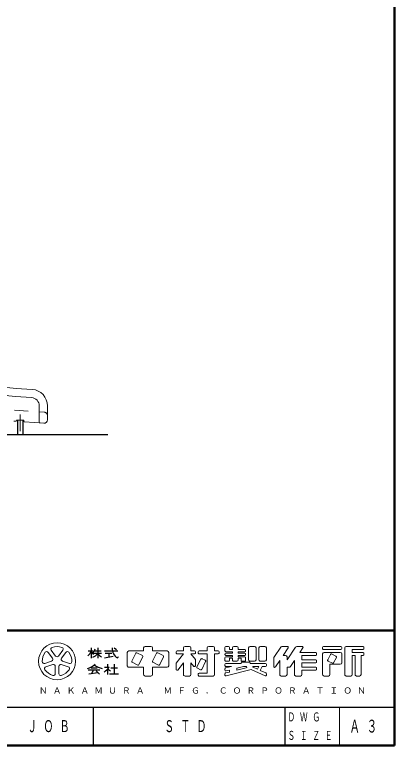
# Model space of a CAD drawing. Units: millimetres on the paper, scale 1:50. Extents: x -385 to 840, y 0 to 267.
# Drawn here: x 350.7 to 420, y 0 to 133.5 of the extents above; entities that cross this region are included whole.
import ezdxf

# ---------------------------------------------------------------- set-up
doc = ezdxf.new("R2010")
doc.units = ezdxf.units.MM
doc.linetypes.add('USER1', pattern=[4.5, 2.5, -2])
doc.linetypes.add('USER2', pattern=[6, 3, -1, 1, -1])
doc.layers.add('1_50', color=7, linetype='Continuous', lineweight=25)
doc.layers.add('LY_3', color=7, linetype='Continuous', lineweight=13)
doc.layers.add('LY_4', color=7, linetype='Continuous')
doc.styles.add('ＭＳ ゴシック', font='')
doc.styles.get('ＭＳ ゴシック').set_extended_font_data('MS Gothic')

msp = doc.modelspace()

# ---------------------------------------------------------------- linework, layer by layer
at = {"layer": '1_50', "lineweight": 13}
for p, q in [((350.962, 65.227), (353.892, 65.022)), ((350.857, 63.731), (353.787, 63.526)), ((355.183, 62.029), (355.183, 59.104)), ((356.683, 62.029), (356.683, 59.456)), ((350.543, 59.242), (350.918, 59.215)), ((350.983, 59.317), (350.983, 59.275)), ((351.083, 59.417), (352.283, 59.417)), ((352.383, 59.317), (352.383, 59.206)), ((352.476, 59.106), (356.041, 58.857))]:
    msp.add_line(p, q, dxfattribs=at)
at = {"layer": '1_50', "linetype": 'USER1', "lineweight": 13}
msp.add_line((350.683, 61.237), (356.124, 60.856), dxfattribs=at)
at = {"layer": '1_50', "linetype": 'USER2', "lineweight": 13}
msp.add_line((351.683, 60.417), (351.683, 56.817), dxfattribs=at)
at = {"layer": '1_50', "color": 131}
for p, q in [((351.183, 59.417), (351.183, 56.817)), ((352.183, 59.417), (352.183, 56.817))]:
    msp.add_line(p, q, dxfattribs=at)
at = {"layer": '1_50'}
msp.add_line((232.284, 56.817), (367.667, 56.817), dxfattribs=at)
at = {"layer": '1_50', "lineweight": 13}
for centre, radius, start, end in [((352.078, 81.188), 16, 233.71473, 266), ((352.078, 81.188), 17.5, 233.71473, 266), ((353.683, 62.029), 3, 0, 86), ((353.683, 62.029), 1.5, 0, 86), ((350.923, 59.275), 0.06, 266, 0), ((351.083, 59.317), 0.1, 90, 180), ((352.283, 59.317), 0.1, 0, 90), ((352.483, 59.206), 0.1, 180, 266), ((355.383, 59.104), 0.2, 180, 266), ((356.083, 59.456), 0.6, 266, 0)]:
    msp.add_arc(centre, radius, start, end, dxfattribs=at)
at = {"layer": '1_50', "linetype": 'USER1', "lineweight": 13}
msp.add_arc((356.083, 60.258), 0.6, 0, 86, dxfattribs=at)
at = {"layer": 'LY_3', "lineweight": 50}
for p, q in [((420, 0), (420, 267)), ((35, 21), (420, 21)), ((35, 0), (420, 0))]:
    msp.add_line(p, q, dxfattribs=at)
at = {"layer": 'LY_3'}
for p, q in [((357.371, 17.393), (358.156, 16.313)), ((358.702, 16.313), (359.487, 17.393)), ((374.224, 17.793), (374.224, 17.253)), ((374.494, 18.063), (375.574, 18.063)), ((375.844, 17.793), (375.844, 17.253)), ((381.514, 17.793), (381.514, 17.253)), ((381.784, 18.063), (382.594, 18.063)), ((382.864, 17.793), (382.864, 17.253)), ((385.834, 17.793), (385.834, 17.253)), ((386.104, 18.063), (386.914, 18.063)), ((387.184, 17.793), (387.184, 17.253)), ((389.074, 17.901), (389.074, 17.28)), ((389.236, 18.063), (389.722, 18.063)), ((389.884, 17.901), (389.884, 17.523)), ((389.884, 17.523), (390.424, 17.523)), ((390.424, 17.793), (390.424, 17.523)), ((391.234, 18.063), (390.694, 18.063)), ((391.504, 17.793), (391.504, 17.523)), ((391.504, 17.523), (392.692, 17.523)), ((392.854, 17.361), (392.854, 17.28)), ((393.394, 17.793), (393.394, 15.633)), ((393.664, 18.063), (394.474, 18.063)), ((394.744, 17.793), (394.744, 15.633)), ((395.284, 17.793), (395.284, 15.633)), ((395.554, 18.063), (396.364, 18.063)), ((396.634, 17.793), (396.634, 15.633)), ((398.12, 16.242), (399.254, 17.943)), ((399.479, 18.063), (400.471, 18.063)), ((399.694, 16.443), (400.606, 17.811)), ((400.414, 15.633), (401.954, 17.943)), ((402.179, 18.063), (403.171, 18.063)), ((402.754, 16.983), (403.306, 17.811)), ((406.894, 17.901), (406.894, 17.685)), ((407.056, 18.063), (410.242, 18.063)), ((407.056, 17.523), (410.242, 17.523)), ((410.404, 17.901), (410.404, 17.685)), ((410.944, 17.793), (410.944, 12.933)), ((411.214, 18.063), (414.292, 18.063)), ((412.294, 17.523), (412.294, 16.983)), ((412.294, 17.523), (414.292, 17.523)), ((414.454, 17.901), (414.454, 17.685)), ((357.61, 15.917), (356.825, 16.997)), ((360.033, 16.997), (359.248, 15.917)), ((371.254, 16.983), (371.254, 14.553)), ((371.524, 17.253), (374.224, 17.253)), ((372.802, 16.838), (372.082, 15.4)), ((374.025, 16.408), (373.019, 16.911)), ((373.378, 14.752), (374.098, 16.19)), ((375.844, 17.253), (378.544, 17.253)), ((376.582, 16.838), (375.862, 15.4)), ((377.805, 16.408), (376.799, 16.911)), ((377.158, 14.752), (377.878, 16.19)), ((378.814, 16.983), (378.814, 14.553)), ((380.164, 17.091), (380.164, 16.875)), ((381.514, 16.713), (380.164, 15.026)), ((380.326, 17.253), (381.514, 17.253)), ((380.326, 16.713), (381.514, 16.713)), ((382.864, 17.253), (383.512, 17.253)), ((382.864, 16.713), (383.674, 15.701)), ((382.864, 16.713), (383.512, 16.713)), ((383.674, 17.091), (383.674, 16.875)), ((384.214, 17.091), (384.214, 16.875)), ((384.376, 17.253), (385.834, 17.253)), ((384.376, 16.713), (385.834, 16.713)), ((385.834, 16.713), (385.834, 13.203)), ((387.184, 17.253), (387.832, 17.253)), ((387.184, 16.713), (387.184, 12.933)), ((387.184, 16.713), (387.832, 16.713)), ((387.994, 17.091), (387.994, 16.875)), ((389.074, 16.686), (389.074, 16.605)), ((389.236, 17.118), (390.424, 17.118)), ((389.236, 16.848), (390.424, 16.848)), ((389.236, 16.443), (390.424, 16.443)), ((389.236, 16.173), (390.424, 16.173)), ((390.424, 17.118), (390.424, 16.848)), ((390.424, 16.443), (390.424, 16.173)), ((391.504, 17.118), (392.692, 17.118)), ((391.504, 17.118), (391.504, 16.848)), ((391.504, 16.848), (392.692, 16.848)), ((391.504, 16.443), (392.692, 16.443)), ((391.504, 16.443), (391.504, 16.173)), ((391.504, 16.173), (392.692, 16.173)), ((392.854, 16.686), (392.854, 16.605)), ((399.694, 16.443), (400.144, 16.443)), ((400.414, 16.173), (400.414, 15.633)), ((402.754, 16.983), (405.652, 16.983)), ((403.114, 16.443), (405.652, 16.443)), ((403.114, 16.443), (403.114, 15.633)), ((405.814, 16.821), (405.814, 16.605)), ((406.894, 16.713), (406.894, 12.933)), ((407.164, 16.983), (410.134, 16.983)), ((408.334, 16.622), (407.83, 15.616)), ((408.551, 16.695), (409.341, 16.3)), ((409.414, 16.082), (408.91, 15.076)), ((410.404, 16.713), (410.404, 15.093)), ((412.294, 16.983), (414.292, 16.983)), ((412.294, 16.443), (412.834, 16.443)), ((412.294, 16.443), (412.294, 12.933)), ((412.834, 16.443), (412.834, 12.933)), ((413.914, 16.443), (414.292, 16.443)), ((413.914, 16.443), (413.914, 12.933)), ((414.454, 16.821), (414.454, 16.605)), ((356.172, 14.985), (357.441, 15.397)), ((357.65, 14.755), (356.38, 14.343)), ((360.478, 14.343), (359.208, 14.755)), ((359.417, 15.397), (360.687, 14.985)), ((372.155, 15.183), (373.161, 14.68)), ((375.935, 15.183), (376.941, 14.68)), ((380.164, 15.026), (380.164, 13.868)), ((381.514, 15.093), (380.453, 13.766)), ((381.514, 15.093), (381.514, 12.933)), ((382.864, 15.093), (383.386, 14.441)), ((382.864, 15.093), (382.864, 12.933)), ((383.674, 15.701), (383.674, 14.543)), ((384.682, 15.758), (383.962, 14.32)), ((385.546, 15.326), (384.826, 13.888)), ((384.899, 15.831), (385.473, 15.544)), ((389.074, 16.011), (389.074, 15.525)), ((389.074, 14.796), (389.074, 14.58)), ((389.236, 15.363), (389.722, 15.363)), ((389.236, 14.958), (392.044, 14.958)), ((389.884, 15.903), (390.424, 15.903)), ((389.884, 15.903), (389.884, 15.525)), ((390.424, 15.903), (390.424, 15.633)), ((390.694, 15.363), (391.234, 15.363)), ((391.504, 15.903), (391.504, 15.633)), ((391.504, 15.903), (392.044, 15.903)), ((392.044, 15.903), (392.044, 15.525)), ((392.044, 15.066), (392.044, 14.958)), ((392.206, 15.363), (392.692, 15.363)), ((392.206, 15.228), (393.502, 15.228)), ((392.854, 16.011), (392.854, 15.525)), ((393.664, 15.363), (394.474, 15.363)), ((393.664, 15.066), (393.664, 14.958)), ((393.664, 14.958), (396.472, 14.958)), ((395.554, 15.363), (396.364, 15.363)), ((396.634, 14.796), (396.634, 14.58)), ((397.984, 15.793), (397.984, 14.413)), ((398.281, 14.323), (399.064, 15.498)), ((399.064, 15.498), (399.064, 12.933)), ((401.034, 14.404), (401.764, 15.498)), ((401.764, 15.498), (401.764, 12.933)), ((403.114, 15.633), (405.652, 15.633)), ((403.114, 15.093), (403.114, 14.283)), ((403.114, 15.093), (405.652, 15.093)), ((405.814, 15.471), (405.814, 15.255)), ((407.903, 15.399), (408.693, 15.004)), ((408.244, 14.823), (408.244, 12.933)), ((408.244, 14.823), (410.134, 14.823)), ((358.092, 13.099), (358.092, 14.434)), ((358.767, 14.434), (358.767, 13.099)), ((371.524, 14.283), (374.224, 14.283)), ((374.224, 14.283), (374.224, 12.933)), ((375.844, 14.283), (378.544, 14.283)), ((375.844, 14.283), (375.844, 12.933)), ((384.035, 14.103), (384.609, 13.816)), ((389.074, 13.995), (389.074, 13.773)), ((390.26, 14.418), (389.197, 14.152)), ((389.884, 13.406), (389.197, 13.234)), ((389.236, 14.418), (390.26, 14.418)), ((393.85, 13.841), (389.275, 12.697)), ((389.884, 13.768), (389.275, 13.615)), ((389.884, 13.768), (389.884, 13.406)), ((392.487, 14.418), (391.234, 14.105)), ((392.977, 14.179), (391.234, 13.743)), ((391.234, 14.105), (391.234, 13.743)), ((392.487, 14.418), (392.947, 14.418)), ((393.85, 13.841), (396.406, 12.705)), ((394.229, 14.263), (395.032, 13.906)), ((394.262, 14.418), (395.288, 14.418)), ((395.032, 13.906), (395.288, 14.418)), ((395.526, 13.687), (395.892, 14.418)), ((395.526, 13.687), (396.538, 13.237)), ((395.892, 14.418), (396.472, 14.418)), ((400.414, 14.283), (400.81, 14.283)), ((400.414, 14.283), (400.414, 12.933)), ((403.114, 14.283), (405.652, 14.283)), ((403.114, 13.743), (403.114, 12.933)), ((403.114, 13.743), (405.652, 13.743)), ((405.814, 14.121), (405.814, 13.905)), ((374.494, 12.663), (375.574, 12.663)), ((381.784, 12.663), (382.594, 12.663)), ((384.214, 13.041), (384.214, 12.825)), ((384.376, 13.203), (385.834, 13.203)), ((384.376, 12.663), (386.914, 12.663)), ((389.074, 13.077), (389.074, 12.854)), ((396.634, 13.089), (396.634, 12.853)), ((399.334, 12.663), (400.144, 12.663)), ((402.034, 12.663), (402.844, 12.663)), ((407.164, 12.663), (407.974, 12.663)), ((411.214, 12.663), (412.024, 12.663)), ((413.104, 12.663), (413.644, 12.663)), ((410, 7), (410, 0))]:
    msp.add_line(p, q, dxfattribs=at)
at = {"layer": 'LY_3', "lineweight": 25}
for p, q in [((364.639, 17.793), (364.639, 15.903)), ((365.854, 17.793), (365.854, 15.903)), ((369.281, 17.467), (368.84, 17.761)), ((364.099, 17.253), (365.044, 17.253)), ((365.085, 16.848), (366.529, 16.848)), ((365.231, 17.253), (366.475, 17.253)), ((367.069, 17.253), (369.499, 17.253)), ((367.111, 16.02), (368.647, 16.327)), ((367.204, 16.848), (368.419, 16.848)), ((367.879, 16.848), (367.879, 16.173)), ((367.609, 14.823), (367.609, 14.283)), ((368.824, 14.823), (368.824, 13.068)), ((364.099, 13.784), (366.259, 13.784)), ((364.639, 14.148), (365.719, 14.148)), ((365.101, 13.784), (364.711, 13.136)), ((365.584, 13.607), (366.19, 13.001)), ((367.069, 14.283), (367.949, 14.283)), ((367.609, 13.91), (367.609, 12.933)), ((367.66, 13.96), (368.204, 13.646)), ((368.217, 14.148), (369.432, 14.148)), ((364.235, 13.067), (365.887, 13.304)), ((368.014, 13.068), (369.634, 13.068)), ((365, 7), (365, 0))]:
    msp.add_line(p, q, dxfattribs=at)
at = {"layer": 'LY_3', "color": 211, "lineweight": 25}
for p, q in [((177.5, 7), (420, 7)), ((400, 7), (400, 0))]:
    msp.add_line(p, q, dxfattribs=at)
at = {"layer": 'LY_3'}
msp.add_circle((358.429, 15.363), 3.375, dxfattribs=at)
for centre, radius, start, end in [((357.644, 17.592), 0.338, 109.39847, 215.99997), ((358.429, 15.363), 2.7, 70.60155, 109.39847), ((359.214, 17.592), 0.338, 324, 70.60155), ((374.494, 17.793), 0.27, 89.99998, 179.99996), ((375.574, 17.793), 0.27, 0, 89.99998), ((381.784, 17.793), 0.27, 89.99998, 179.99996), ((382.594, 17.793), 0.27, 0, 89.99998), ((386.104, 17.793), 0.27, 89.99998, 179.99996), ((386.914, 17.793), 0.27, 0, 89.99998), ((389.236, 17.901), 0.162, 89.99998, 179.99996), ((389.722, 17.901), 0.162, 0, 89.99998), ((390.694, 17.793), 0.27, 89.99998, 179.99996), ((391.234, 17.793), 0.27, 0, 89.99998), ((392.692, 17.361), 0.162, 0, 89.99998), ((393.664, 17.793), 0.27, 89.99998, 179.99996), ((394.474, 17.793), 0.27, 0, 89.99998), ((395.554, 17.793), 0.27, 89.99998, 179.99996), ((396.364, 17.793), 0.27, 0, 89.99998), ((399.479, 17.793), 0.27, 89.99998, 146.30984), ((400.471, 17.901), 0.162, 326.31015, 89.99998), ((402.179, 17.793), 0.27, 89.99998, 146.3098), ((403.171, 17.901), 0.162, 326.31003, 89.99998), ((407.056, 17.901), 0.162, 89.99998, 179.99996), ((407.056, 17.685), 0.162, 179.99998, 270.00002), ((410.242, 17.901), 0.162, 0, 89.99998), ((410.242, 17.685), 0.162, 270.00002, 0), ((411.214, 17.793), 0.27, 89.99998, 179.99996), ((414.292, 17.901), 0.162, 0, 89.99998), ((414.292, 17.685), 0.162, 270.00002, 0), ((358.429, 15.363), 2.7, 142.60154, 181.39846), ((356.552, 16.798), 0.338, 35.99999, 142.60154), ((358.429, 16.512), 0.338, 215.99998, 324), ((360.306, 16.798), 0.338, 37.39846, 143.99995), ((358.429, 15.363), 2.7, 358.60155, 37.39847), ((371.524, 16.983), 0.27, 89.99998, 179.99996), ((372.946, 16.766), 0.162, 63.43492, 153.43499), ((373.953, 16.263), 0.162, 333.4349, 63.43487), ((376.726, 16.766), 0.162, 63.43492, 153.43499), ((377.733, 16.263), 0.162, 333.4349, 63.43487), ((378.544, 16.983), 0.27, 0, 89.99998), ((380.326, 17.091), 0.162, 89.99998, 179.99996), ((380.326, 16.875), 0.162, 179.99998, 270.00002), ((383.512, 17.091), 0.162, 0, 89.99998), ((383.512, 16.875), 0.162, 270.00002, 0), ((384.376, 17.091), 0.162, 89.99998, 179.99996), ((384.376, 16.875), 0.162, 179.99998, 270.00002), ((387.832, 17.091), 0.162, 0, 89.99998), ((387.832, 16.875), 0.162, 270.00002, 0), ((389.236, 17.28), 0.162, 179.99998, 270.00002), ((389.236, 16.686), 0.162, 89.99998, 179.99996), ((389.236, 16.605), 0.162, 179.99998, 270.00002), ((389.236, 16.011), 0.162, 89.99998, 179.99996), ((392.692, 17.28), 0.162, 270.00002, 0), ((392.692, 16.686), 0.162, 0, 89.99998), ((392.692, 16.605), 0.162, 270.00002, 0), ((392.692, 16.011), 0.162, 0, 89.99998), ((398.794, 15.793), 0.81, 146.30999, 179.99996), ((400.144, 16.173), 0.27, 0, 89.99998), ((405.652, 16.821), 0.162, 0, 89.99998), ((405.652, 16.605), 0.162, 270.00002, 0), ((407.164, 16.713), 0.27, 89.99998, 179.99996), ((408.478, 16.55), 0.162, 63.43447, 153.43474), ((409.269, 16.155), 0.162, 333.43484, 63.43447), ((410.134, 16.713), 0.27, 0, 89.99998), ((414.292, 16.821), 0.162, 0, 89.99998), ((414.292, 16.605), 0.162, 270.00002, 0), ((356.067, 15.306), 0.338, 181.39848, 287.99997), ((357.337, 15.718), 0.338, 287.99998, 35.99999), ((357.754, 14.434), 0.338, 359.99997, 107.99999), ((359.104, 14.434), 0.338, 71.99997, 179.99999), ((359.521, 15.718), 0.338, 143.99996, 251.99999), ((360.791, 15.306), 0.338, 252.00001, 358.60156), ((372.227, 15.328), 0.162, 153.43495, 243.43485), ((373.234, 14.825), 0.162, 243.43498, 333.43496), ((376.007, 15.328), 0.162, 153.43495, 243.43485), ((377.014, 14.825), 0.162, 243.43498, 333.43496), ((384.826, 15.686), 0.162, 63.43487, 153.43498), ((385.401, 15.399), 0.162, 333.43492, 63.43493), ((389.236, 15.525), 0.162, 179.99998, 270.00002), ((389.236, 14.796), 0.162, 89.99998, 179.99996), ((389.722, 15.525), 0.162, 270.00002, 0), ((390.694, 15.633), 0.27, 179.99998, 270.00002), ((391.234, 15.633), 0.27, 270.00002, 0), ((392.206, 15.525), 0.162, 179.99998, 270.00002), ((392.206, 15.066), 0.162, 89.99998, 179.99996), ((392.692, 15.525), 0.162, 270.00002, 0), ((393.664, 15.633), 0.27, 179.99998, 270.00002), ((393.502, 15.066), 0.162, 0, 89.99998), ((394.474, 15.633), 0.27, 270.00002, 0), ((395.554, 15.633), 0.27, 179.99998, 270.00002), ((396.364, 15.633), 0.27, 270.00002, 0), ((396.472, 14.796), 0.162, 0, 89.99998), ((405.652, 15.471), 0.162, 0, 89.99998), ((405.652, 15.255), 0.162, 270.00002, 0), ((407.975, 15.544), 0.162, 153.43517, 243.43529), ((408.766, 15.149), 0.162, 243.43534, 333.43491), ((410.134, 15.093), 0.27, 270.00002, 0), ((356.484, 14.022), 0.338, 107.99999, 214.60154), ((358.429, 15.363), 2.7, 214.60156, 253.39848), ((358.429, 15.363), 2.7, 286.60155, 325.39847), ((360.374, 14.022), 0.338, 325.39847, 71.99996), ((371.524, 14.553), 0.27, 179.99998, 270.00002), ((378.544, 14.553), 0.27, 270.00002, 0), ((380.326, 13.868), 0.162, 179.99998, 321.34037), ((383.512, 14.543), 0.162, 218.65962, 0), ((384.107, 14.248), 0.162, 153.43487, 243.4348), ((384.682, 13.961), 0.162, 243.43487, 333.43498), ((389.236, 14.58), 0.162, 179.99998, 270.00002), ((389.236, 13.995), 0.162, 104.03614, 179.99996), ((389.236, 13.773), 0.162, 179.99998, 284.03612), ((392.947, 14.297), 0.121, 284.0365, 89.99998), ((394.262, 14.337), 0.081, 89.99998, 246.03817), ((396.472, 14.58), 0.162, 270.00002, 0), ((398.146, 14.413), 0.162, 179.99998, 326.30997), ((400.81, 14.553), 0.27, 270.00002, 326.31002), ((405.652, 14.121), 0.162, 0, 89.99998), ((405.652, 13.905), 0.162, 270.00002, 0), ((357.754, 13.099), 0.338, 253.39847, 359.99997), ((359.104, 13.099), 0.338, 179.99999, 286.60154), ((374.494, 12.933), 0.27, 179.99998, 270.00002), ((375.574, 12.933), 0.27, 270.00002, 0), ((381.784, 12.933), 0.27, 179.99998, 270.00002), ((382.594, 12.933), 0.27, 270.00002, 0), ((384.376, 13.041), 0.162, 89.99998, 179.99996), ((384.376, 12.825), 0.162, 179.99998, 270.00002), ((386.914, 12.933), 0.27, 270.00002, 0), ((389.236, 13.077), 0.162, 104.03614, 179.99996), ((389.236, 12.854), 0.162, 179.99998, 284.03612), ((396.472, 12.853), 0.162, 246.03699, 0), ((396.472, 13.089), 0.162, 0, 66.03701), ((399.334, 12.933), 0.27, 179.99998, 270.00002), ((400.144, 12.933), 0.27, 270.00002, 0), ((402.034, 12.933), 0.27, 179.99998, 270.00002), ((402.844, 12.933), 0.27, 270.00002, 0), ((407.164, 12.933), 0.27, 179.99998, 270.00002), ((407.974, 12.933), 0.27, 270.00002, 0), ((411.214, 12.933), 0.27, 179.99998, 270.00002), ((412.024, 12.933), 0.27, 270.00002, 0), ((413.104, 12.933), 0.27, 179.99998, 270.00002), ((413.644, 12.933), 0.27, 270.00002, 0)]:
    msp.add_arc(centre, radius, start, end, dxfattribs=at)
at = {"layer": 'LY_3', "lineweight": 25}
for centre, radius, start, end in [((363.998, 18.047), 1.467, 313.72108, 343.54317), ((370.437, 17.694), 1.953, 177.09472, 240.51891), ((362.534, 18.084), 2.285, 311.36185, 337.13638), ((366.617, 18.427), 2.345, 212.50346, 230.00631), ((363.626, 18.818), 3.034, 295.86917, 317.23867), ((368.082, 18.818), 3.034, 222.76131, 240.10806), ((368.46, 16.805), 1.299, 321.42112, 334.8249), ((363.102, 17.257), 3.32, 285.11261, 313.40619), ((367.23, 17.194), 3.192, 231.17281, 259.75506), ((364.34, 17.226), 4.657, 304.87257, 320.80411)]:
    msp.add_arc(centre, radius, start, end, dxfattribs=at)

# ---------------------------------------------------------------- texts
at = {"layer": 'LY_3', "color": 4, "attachment_point": 4, "style": 'ＭＳ ゴシック'}
for s, insert, char_height in [('\\T1.64;ＮＡＫＡＭＵＲＡ\u3000ＭＦＧ．ＣＯＲＰＯＲＡＴＩＯＮ', (355.145, 10), 1.1), ('\\T1.64;\\W0.6;ＤＷＧ', (400.5, 5.188), 1.65), ('\\T1.64;\\W0.6;ＪＯＢ', (353, 3.5), 2.199), ('\\T1.64;\\W0.6;Ａ３', (411.8, 3.5), 2.346), ('\\T1.64;\\W0.6;ＳＩＺＥ', (400.5, 1.812), 1.65)]:
    msp.add_mtext(s, dxfattribs=dict(at, insert=insert, char_height=char_height))
at = {"layer": 'LY_4', "insert": (378, 3.5), "char_height": 2.199, "attachment_point": 4, "style": 'ＭＳ ゴシック'}
msp.add_mtext('\\T1.64;\\W0.6;ＳＴＤ', dxfattribs=at)

doc.saveas('drawing.dxf')
